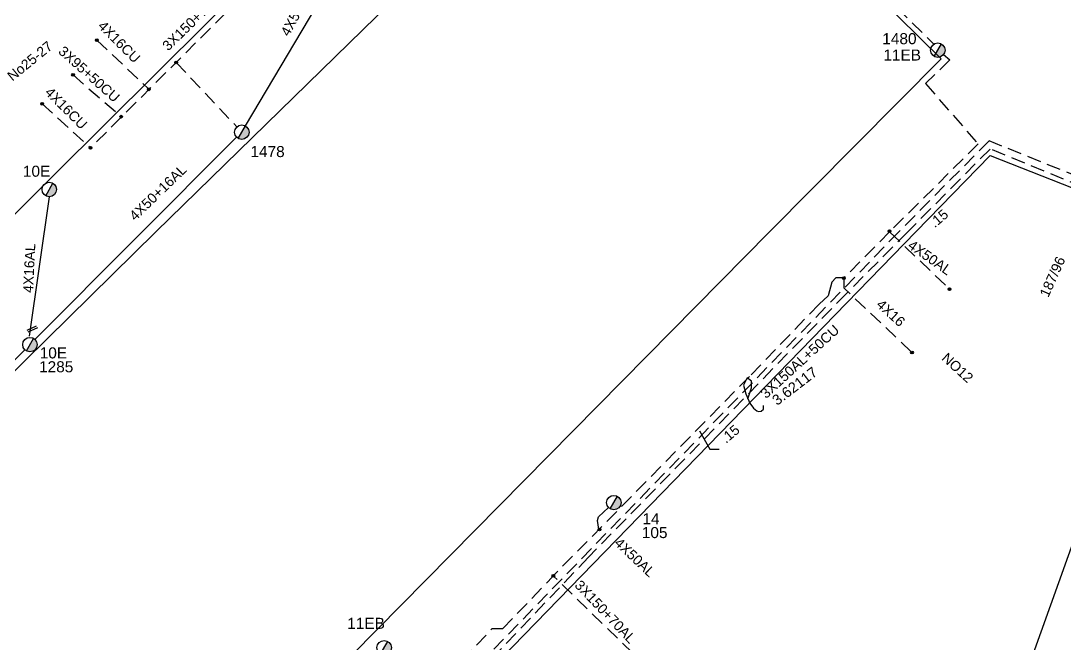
# Model space of a CAD drawing. Header units: millimetres. Extents: x 751 to 1825, y 358 to 872.
# Drawn here: x 1316.4 to 1411.1, y 578.2 to 634.6 of the extents above; entities that cross this region are included whole.
import ezdxf

# ---------------------------------------------------------------- set-up
doc = ezdxf.new("R2010")
doc.units = ezdxf.units.MM
doc.linetypes.add('DASHED', pattern=[19.05, 12.7, -6.35])
for name, color, linetype in [('Άγνωστα', 7, 'Continuous'), ('Γυμνά εναέρια ΧΤ (3Φ)   4x16AL', 7, 'Continuous'), ('Γυμνά εναέρια ΧΤ και ΦΟΠ (3Φ)   4x50+16AL', 7, 'Continuous'), ('Γυμνά εναέρια ΧΤ και ΦΟΠ (3Φ)   4x50+16CU', 7, 'Continuous'), ('Εναέρια παροχή ΧΤ 4x16', 7, 'SYN_LINE'), ('Επιγραφές - Σχήματα', 7, 'Continuous'), ('Καλώδια ΧΤ   3x150AL+50CU', 7, 'DASHED'), ('Καλώδια ΧΤ   3x95+50CU', 7, 'DASHED'), ('Μηχανική τομή', 7, 'Continuous'), ('Στύλος ΦΜ', 7, 'Continuous'), ('Στύλος ΦΜ @ 1', 7, 'Continuous'), ('Συνδέσεις', 7, 'Continuous'), ('Υπόβαθρο ΔΕΗ', 7, 'Continuous'), ('Υπόγεια Καλώδια Δικτύου ΧΤ   .15', 7, 'DASHED'), ('Υπόγεια καλώδια Δικτύου ΧΤ και Παρ. ΧΤ - 3X150+70 AL', 7, 'DASHED'), ('Υπόγεια καλώδια Παροχών ΧΤ   4x16CU', 7, 'DASHED'), ('Υπόγεια καλώδια Παροχών ΧΤ   4x50AL', 7, 'DASHED')]:
    doc.layers.add(name, color=color, linetype=linetype)
doc.styles.get("Standard").update_dxf_attribs({"font": 'arial.ttf'})
doc.linetypes.add('SYN_LINE', pattern='A,0.5,-0.0001,["/\\/\\/\\/",Standard,S=0.1,R=0,X=0,Y=-0.05],-0.25', length=0.7501)

# ---------------------------------------------------------------- blocks, each defined once
blk = doc.blocks.new('ΥΠΑΡΧΩΝ ΤΣΙΜΕΝΤΕΝΙΟΣ ΣΤΥΛΟΣ')
at = {"layer": 'Στύλος ΦΜ'}
blk.add_hatch(color=256, dxfattribs=at).paths.add_polyline_path([(-1.29, -2.28, 0.574793), (2.62, 0, 0.268822), (1.3, 2.27)])
blk.add_line((-1.29, -2.28), (1.3, 2.27), dxfattribs=at)
blk.add_circle((0, 0), 2.62, dxfattribs=at)
at = {"layer": 'Στύλος ΦΜ', "flags": 4}
for tag, p in [('ΑΡΙΘΜΟΣ', (-4.68, 8.05)), ('ΤΥΠΟΣ', (-4.91, 3.03))]:
    blk.add_attdef(tag, p, '', height=4, dxfattribs=at)
blk = doc.blocks.new('_ΣΥΝΔΕΣΗ')
at = {"layer": 'Συνδέσεις', "linetype": 'SYN_LINE', "ltscale": 40}
blk.add_hatch(color=256, dxfattribs=at).paths.add_polyline_path([(0.5, -0.01, 1), (-0.5, -0.01, 1)])
at = {"layer": 'Συνδέσεις'}
blk.add_circle((0, -0.01), 0.5, dxfattribs=at)
blk = doc.blocks.new('ΜΗΧΑΝΙΚΗ ΤΟΜΗ')
at = {"layer": 'Μηχανική τομή', "ltscale": 40}
for p, q in [((-1.89, 0.78), (1.89, 0.78)), ((1.89, 0), (-1.89, 0))]:
    blk.add_line(p, q, dxfattribs=at)

msp = doc.modelspace()

# ---------------------------------------------------------------- linework, layer by layer
at = {"layer": 'Άγνωστα', "color": 2, "linetype": 'DASHED', "lineweight": -2, "ltscale": 0.1}
msp.add_lwpolyline([(1330.488, 630.872), (1335.983, 625.019)], dxfattribs=at)
at = {"layer": 'Γυμνά εναέρια ΧΤ (3Φ)   4x16AL', "color": 2, "lineweight": -2, "ltscale": 0.1}
msp.add_lwpolyline([(1318.977, 618.698), (1317.151, 606.067)], dxfattribs=at)
at = {"layer": 'Γυμνά εναέρια ΧΤ και ΦΟΠ (3Φ)   4x50+16AL', "color": 2, "lineweight": -2, "ltscale": 0.1}
for points in [[(1336.757, 625.11), (1352.831, 652.176)], [(1335.951, 624.098), (1317.678, 605.76)]]:
    msp.add_lwpolyline(points, dxfattribs=at)
at = {"layer": 'Γυμνά εναέρια ΧΤ και ΦΟΠ (3Φ)   4x50+16CU', "color": 2, "ltscale": 0.1}
msp.add_lwpolyline([(1293.353, 581.613), (1316.759, 604.828)], dxfattribs=at)
at = {"layer": 'Εναέρια παροχή ΧΤ 4x16', "color": 5, "linetype": 'DASHED', "ltscale": 0.1}
msp.add_lwpolyline([(1397.12, 604.647), (1391.042, 610.414), (1391.042, 611.342)], dxfattribs=at)
at = {"layer": 'Επιγραφές - Σχήματα', "ltscale": 0.1}
for points in [[(1382.322, 600.395), (1382.643, 601.371), (1382.655, 601.975), (1382.247, 602.284), (1381.901, 601.617), (1382.124, 600.827), (1382.495, 599.976), (1382.828, 599.543), (1383.125, 599.284), (1383.285, 599.247), (1383.52, 599.259), (1383.718, 599.445), (1383.73, 599.655), (1383.718, 599.766)], [(1377.917, 597.493), (1378.86, 595.83), (1379.713, 595.82), (1379.713, 595.82)]]:
    msp.add_lwpolyline(points, dxfattribs=at)
at = {"layer": 'Καλώδια ΧΤ   3x150AL+50CU', "color": 5, "linetype": 'DASHED', "lineweight": -2, "ltscale": 0.1}
msp.add_lwpolyline([(1369.58, 658.25), (1371.376, 659.802), (1399.18, 632.529)], dxfattribs=at)
at = {"layer": 'Καλώδια ΧΤ   3x150AL+50CU', "color": 27, "linetype": 'DASHED', "lineweight": -2, "ltscale": 0.1}
for points in [[(1416.571, 632.608), (1415.526, 629.078), (1424.757, 625.278), (1425.027, 624.663), (1421.833, 616.64), (1421.233, 616.878), (1404.179, 623.756)], [(1404.179, 623.756), (1404.179, 623.756), (1395.987, 615.508), (1355.126, 573.417), (1364.26, 564.356), (1368.754, 559.941), (1366.608, 557.304), (1363.537, 559.696), (1359.351, 555.296)]]:
    msp.add_lwpolyline(points, dxfattribs=at)
at = {"layer": 'Καλώδια ΧΤ   3x150AL+50CU', "color": 85, "linetype": 'DASHED', "ltscale": 0.1}
msp.add_lwpolyline([(1426.589, 626.67), (1426.269, 625.141), (1425.527, 625.076), (1422.604, 616.42), (1421.522, 615.968), (1404.276, 623.016), (1396.799, 615.508), (1391.247, 609.924), (1367.858, 586.02), (1355.965, 573.538), (1369.6, 559.775), (1366.674, 556.276), (1364.58, 558.185), (1363.564, 558.58), (1363.036, 558.172), (1359.804, 554.879)], dxfattribs=at)
at = {"layer": 'Καλώδια ΧΤ   3x95+50CU', "color": 2, "linetype": 'DASHED', "lineweight": -2, "ltscale": 0.1}
msp.add_lwpolyline([(1321.129, 629.734), (1325.406, 626.029)], dxfattribs=at)
at = {"layer": 'Υπόβαθρο ΔΕΗ', "lineweight": -2, "ltscale": 0.1}
for points in [[(1270.09, 613.857), (1289.119, 632.862), (1309.599, 652.811), (1322.228, 665.399), (1334.832, 677.715), (1344.004, 686.973), (1355.815, 675.21), (1362.068, 668.872), (1364.922, 666.091), (1359.21, 660.078), (1347.2, 648.289), (1319.433, 620.674), (1301.582, 602.9), (1291.297, 592.451), (1270.09, 613.857)], [(1421.881, 615.508), (1398.354, 549.89), (1369.645, 560.514), (1356.814, 573.619), (1397.539, 615.508), (1404.288, 622.425), (1421.88, 615.505)]]:
    msp.add_lwpolyline(points, dxfattribs=at)
msp.add_lwpolyline([(1384.267, 615.508), (1261.85, 491.51), (1224.721, 504.916), (1223.886, 512.451), (1328.627, 615.508), (1372.404, 658.231), (1399.836, 631.206)], close=True, dxfattribs=at)
at = {"layer": 'Υπόγεια Καλώδια Δικτύου ΧΤ   .15', "color": 5, "linetype": 'DASHED', "ltscale": 0.1}
for points in [[(1400.062, 631.594), (1400.613, 631.09), (1398.414, 628.944), (1403.188, 623.482), (1395.16, 615.508), (1391.021, 611.342), (1390.287, 611.342), (1389.909, 610.942), (1389.576, 609.72), (1388.775, 608.965), (1382.449, 602.394), (1364.758, 584.438)], [(1358.445, 556.131), (1362.43, 560.17), (1359.896, 562.57), (1359.896, 562.952), (1359.6, 563.316), (1358.41, 563.733), (1351.104, 571.182), (1359.129, 579.557), (1360.085, 579.557), (1364.598, 584.246)]]:
    msp.add_lwpolyline(points, dxfattribs=at)
at = {"layer": 'Υπόγεια καλώδια Δικτύου ΧΤ και Παρ. ΧΤ - 3X150+70 AL', "color": 2, "linetype": 'DASHED', "lineweight": -2, "ltscale": 0.1}
msp.add_lwpolyline([(1338.992, 639.353), (1322.802, 623.218)], dxfattribs=at)
at = {"layer": 'Υπόγεια καλώδια Δικτύου ΧΤ και Παρ. ΧΤ - 3X150+70 AL', "color": 5, "linetype": 'DASHED', "ltscale": 0.1}
msp.add_lwpolyline([(1371.851, 577.37), (1364.753, 584.249)], dxfattribs=at)
at = {"layer": 'Υπόγεια καλώδια Παροχών ΧΤ   4x16CU', "color": 2, "linetype": 'DASHED', "lineweight": -2, "ltscale": 0.1}
for points in [[(1323.295, 632.876), (1327.958, 628.486)], [(1318.325, 627.118), (1322.714, 623.132)]]:
    msp.add_lwpolyline(points, dxfattribs=at)
at = {"layer": 'Υπόγεια καλώδια Παροχών ΧΤ   4x50AL', "color": 5, "linetype": 'DASHED', "ltscale": 0.1}
for points in [[(1395.16, 615.508), (1400.634, 610.297)], [(1368.807, 588.558), (1368.676, 589.357), (1368.759, 589.698), (1369.676, 590.536)]]:
    msp.add_lwpolyline(points, dxfattribs=at)

# ---------------------------------------------------------------- block references
at = {"layer": 'Καλώδια ΧΤ   3x95+50CU', "linetype": 'DASHED', "ltscale": 0.1, "xscale": 0.25, "yscale": 0.25, "zscale": 0.25}
for p in [(1321.13, 629.736), (1325.502, 625.951)]:
    msp.add_blockref('_ΣΥΝΔΕΣΗ', p, dxfattribs=at)
at = {"layer": 'Μηχανική τομή', "ltscale": 0.1, "xscale": 0.2500000000000831, "yscale": 0.2500000000000831, "zscale": 0.2500000000000831, "rotation": 203.627471169871}
msp.add_blockref('ΜΗΧΑΝΙΚΗ ΤΟΜΗ', (1317.392, 606.8), dxfattribs=at)
at = {"layer": 'Στύλος ΦΜ @ 1', "ltscale": 0.1}
ref = msp.add_blockref('ΥΠΑΡΧΩΝ ΤΣΙΜΕΝΤΕΝΙΟΣ ΣΤΥΛΟΣ', (1399.531, 631.976), dxfattribs=dict(at, xscale=0.25, yscale=0.25, zscale=0.25))
ref.add_attrib('ΤΥΠΟΣ', '11EB', (1394.594, 631.036), dxfattribs={"layer": 'Στύλος ΦΜ', "height": 1, "flags": 4})
ref.add_attrib('ΑΡΙΘΜΟΣ', '1480', (1394.496, 632.519), dxfattribs={"layer": 'Στύλος ΦΜ', "height": 1, "flags": 4})
ref = msp.add_blockref('ΥΠΑΡΧΩΝ ΤΣΙΜΕΝΤΕΝΙΟΣ ΣΤΥΛΟΣ', (1336.431, 624.542), dxfattribs=dict(at, xscale=0.25, yscale=0.25, zscale=0.25))
ref.add_attrib('ΑΡΙΘΜΟΣ', '1478', (1337.211, 622.286), dxfattribs={"layer": 'Στύλος ΦΜ', "height": 1, "flags": 4})
ref = msp.add_blockref('ΥΠΑΡΧΩΝ ΤΣΙΜΕΝΤΕΝΙΟΣ ΣΤΥΛΟΣ', (1318.977, 619.353), dxfattribs=dict(at, xscale=0.25, yscale=0.25, zscale=0.25))
ref.add_attrib('ΤΥΠΟΣ', '10E', (1316.584, 620.509), dxfattribs={"layer": 'Στύλος ΦΜ', "height": 1, "flags": 4})
ref = msp.add_blockref('ΥΠΑΡΧΩΝ ΤΣΙΜΕΝΤΕΝΙΟΣ ΣΤΥΛΟΣ', (1317.221, 605.292), dxfattribs=dict(at, xscale=0.25, yscale=0.25, zscale=0.25))
ref.add_attrib('ΤΥΠΟΣ', '1285', (1318.048, 602.788), dxfattribs={"layer": 'Στύλος ΦΜ', "height": 1, "flags": 4})
ref.add_attrib('ΑΡΙΘΜΟΣ', '10E', (1318.107, 604.045), dxfattribs={"layer": 'Στύλος ΦΜ', "height": 1, "flags": 4})
ref = msp.add_blockref('ΥΠΑΡΧΩΝ ΤΣΙΜΕΝΤΕΝΙΟΣ ΣΤΥΛΟΣ', (1370.158, 590.978), dxfattribs=dict(at, xscale=0.25, yscale=0.25, zscale=0.25))
ref.add_attrib('ΤΥΠΟΣ', '105', (1372.695, 587.763), dxfattribs={"layer": 'Στύλος ΦΜ', "height": 1, "flags": 4})
ref.add_attrib('ΑΡΙΘΜΟΣ', '14', (1372.754, 589.019), dxfattribs={"layer": 'Στύλος ΦΜ', "height": 1, "flags": 4})
ref = msp.add_blockref('ΥΠΑΡΧΩΝ ΤΣΙΜΕΝΤΕΝΙΟΣ ΣΤΥΛΟΣ', (1349.338, 577.832), dxfattribs=dict(at, xscale=0.25, yscale=0.25, zscale=0.25))
ref.add_attrib('ΤΥΠΟΣ', '11EB', (1345.987, 579.538), dxfattribs={"layer": 'Στύλος ΦΜ', "height": 1, "flags": 4})
at = {"layer": 'Συνδέσεις', "ltscale": 0.1, "xscale": 0.25, "yscale": 0.25, "zscale": 0.25}
for p in [(1330.488, 630.872), (1395.155, 615.583), (1391.007, 611.329), (1400.599, 610.322), (1397.19, 604.578), (1368.853, 588.548), (1364.675, 584.348)]:
    msp.add_blockref('_ΣΥΝΔΕΣΗ', p, dxfattribs=at)
at = {"layer": 'Υπόγεια καλώδια Παροχών ΧΤ   4x16CU', "linetype": 'DASHED', "ltscale": 0.1, "xscale": 0.25, "yscale": 0.25, "zscale": 0.25}
for p in [(1323.295, 632.876), (1328.006, 628.434), (1318.326, 627.121), (1322.714, 623.132)]:
    msp.add_blockref('_ΣΥΝΔΕΣΗ', p, dxfattribs=at)

# ---------------------------------------------------------------- texts
at = {"layer": 'Γυμνά εναέρια ΧΤ (3Φ)   4x16AL', "color": 7, "ltscale": 0.1, "insert": (1316.595, 610.013), "char_height": 0.9, "width": 84.18588, "attachment_point": 1, "rotation": 87.13569}
msp.add_mtext('4X16AL', dxfattribs=at)
at = {"layer": 'Γυμνά εναέρια ΧΤ και ΦΟΠ (3Φ)   4x50+16AL', "color": 7, "ltscale": 0.1, "char_height": 0.9, "width": 84.18588, "attachment_point": 1}
for insert, rotation in [((1339.896, 633.582), 61.74196), ((1326.134, 617.102), 44.05501)]:
    msp.add_mtext('4X50+16AL', dxfattribs=dict(at, insert=insert, rotation=rotation))
at = {"layer": 'Εναέρια παροχή ΧΤ 4x16', "color": 7, "linetype": 'DASHED', "ltscale": 0.1, "insert": (1394.489, 609.486), "char_height": 0.9, "width": 84.18588, "attachment_point": 1, "rotation": 317.69893}
msp.add_mtext('4X16', dxfattribs=at)
at = {"layer": 'Επιγραφές - Σχήματα', "ltscale": 0.1, "insert": (1317.22, 630.988), "char_height": 0.9, "attachment_point": 5, "rotation": 39.26363}
msp.add_mtext('No25-27', dxfattribs=at)
at = {"layer": 'Επιγραφές - Σχήματα', "ltscale": 0.1, "char_height": 0.9, "attachment_point": 1}
for s, insert, width, rotation in [('187/96', (1408.726, 609.879), 8.55915, 65.82519), ('\\pt0.9;{\\H1.042x;3.62117}', (1384.393, 600.475), 28.36667, 37.38148)]:
    msp.add_mtext(s, dxfattribs=dict(at, insert=insert, width=width, rotation=rotation))
at = {"layer": 'Επιγραφές - Σχήματα', "color": 7, "ltscale": 0.1, "insert": (1400.411, 604.635), "char_height": 0.9, "width": 84.18588, "attachment_point": 1, "rotation": 317.69893}
msp.add_mtext('NO12', dxfattribs=at)
at = {"layer": 'Καλώδια ΧΤ   3x150AL+50CU', "color": 7, "linetype": 'DASHED', "ltscale": 0.1, "insert": (1383.354, 601.013), "char_height": 0.9, "width": 84.18588, "attachment_point": 1, "rotation": 42.42994}
msp.add_mtext('3X150AL+50CU', dxfattribs=at)
at = {"layer": 'Καλώδια ΧΤ   3x95+50CU', "color": 7, "linetype": 'DASHED', "ltscale": 0.1, "insert": (1320.323, 632.434), "char_height": 0.9, "width": 84.18588, "attachment_point": 1, "rotation": 318.23853}
msp.add_mtext('3X95+50CU', dxfattribs=at)
at = {"layer": 'Υπόγεια Καλώδια Δικτύου ΧΤ   .15', "color": 7, "linetype": 'DASHED', "ltscale": 0.1, "char_height": 0.9, "width": 84.18588, "attachment_point": 1}
for insert, rotation in [((1398.664, 616.51), 40.39628), ((1379.748, 596.985), 40.04022)]:
    msp.add_mtext('.15', dxfattribs=dict(at, insert=insert, rotation=rotation))
at = {"layer": 'Υπόγεια καλώδια Δικτύου ΧΤ και Παρ. ΧΤ - 3X150+70 AL', "color": 7, "linetype": 'DASHED', "ltscale": 0.1, "char_height": 0.9, "width": 84.18588, "attachment_point": 1}
for insert, rotation in [((1329.128, 632.502), 44.16987), ((1367.189, 584.046), 313.66733)]:
    msp.add_mtext('3X150+70AL', dxfattribs=dict(at, insert=insert, rotation=rotation))
at = {"layer": 'Υπόγεια καλώδια Παροχών ΧΤ   4x16CU', "color": 7, "linetype": 'DASHED', "ltscale": 0.1, "char_height": 0.9, "width": 84.18588, "attachment_point": 1, "rotation": 315.02318}
for insert in [(1323.955, 634.731), (1319.144, 628.718)]:
    msp.add_mtext('4X16CU', dxfattribs=dict(at, insert=insert))
at = {"layer": 'Υπόγεια καλώδια Παροχών ΧΤ   4x50AL', "color": 7, "linetype": 'DASHED', "ltscale": 0.1, "char_height": 0.9, "width": 84.18588, "attachment_point": 1}
for insert, rotation in [((1397.248, 614.842), 324.83946), ((1370.751, 587.878), 316.58543)]:
    msp.add_mtext('4X50AL', dxfattribs=dict(at, insert=insert, rotation=rotation))

doc.saveas('drawing.dxf')
